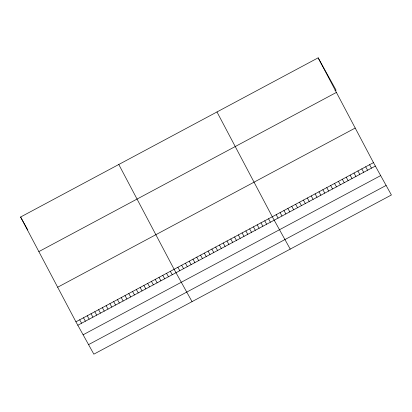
<?xml version="1.0" encoding="UTF-8"?>
<svg xmlns="http://www.w3.org/2000/svg" width="412" height="412" viewBox="0 0 412 412"><rect width="100%" height="100%" fill="white"/><g stroke="black" fill="none" stroke-linecap="round" stroke-linejoin="round"><path stroke-width="0.62" d="M318.146 57.834L373.468 162.632L391.4 194.979L93.854 354.166L75.921 321.818L20.6 217.021L318.146 57.834L336.079 90.182L334.966 90.779M38.857 251.603L336.403 92.417M57.665 287.236L355.211 128.05M75.921 321.818L373.468 162.632M77.822 325.248L375.373 166.062M83.111 334.791L380.662 175.605M88.565 344.623L386.111 185.436M369.579 164.712L371.48 168.148M365.686 166.793L367.586 170.228M361.798 168.879L363.698 172.309M357.904 170.959L359.805 174.389M354.011 173.04L355.917 176.47M350.123 175.121L352.023 178.556M346.229 177.201L348.135 180.636M342.341 179.287L344.241 182.717M338.448 181.368L340.353 184.797M334.559 183.448L336.46 186.878M330.666 185.529L332.572 188.964M326.778 187.609L328.678 191.044M322.884 189.695L324.79 193.125M318.996 191.776L320.897 195.206M315.103 193.856L317.008 197.286M311.214 195.937L313.115 199.372M307.321 198.018L309.221 201.453M303.433 200.103L305.333 203.533M299.539 202.184L301.44 205.614M295.646 204.264L297.552 207.7M291.758 206.345L293.658 209.78M287.864 208.426L289.77 211.861M283.976 210.511L285.877 213.941M280.083 212.592L281.988 216.022M276.195 214.673L278.095 218.108M290.233 249.106L272.301 216.753L216.98 111.956M268.526 218.777L270.427 222.207M264.751 220.796L266.652 224.226M260.971 222.815L262.877 226.25M257.196 224.839L259.096 228.269M253.421 226.858L255.322 230.287M249.641 228.876L251.547 232.311M245.866 230.9L247.767 234.33M242.091 232.919L243.992 236.349M238.311 234.938L240.217 238.373M234.536 236.957L236.437 240.392M230.761 238.981L232.662 242.411M226.981 240.999L228.887 244.434M223.206 243.018L225.112 246.453M219.431 245.042L221.332 248.472M215.651 247.061L217.557 250.496M211.876 249.08L213.782 252.515M208.101 251.104L210.002 254.534M204.326 253.123L206.227 256.552M200.546 255.141L202.452 258.576M196.771 257.165L198.672 260.595M192.996 259.184L194.897 262.614M189.216 261.203L191.122 264.638M185.441 263.227L187.342 266.657M181.666 265.246L183.567 268.676M177.886 267.264L179.792 270.699M192.043 301.636L174.111 269.288L118.79 164.486M170.336 271.307L172.237 274.737M166.556 273.326L168.462 276.761M162.781 275.35L164.682 278.78M159.006 277.369L160.907 280.799M155.226 279.387L157.132 282.823M151.451 281.406L153.357 284.841M147.676 283.43L149.577 286.86M143.901 285.449L145.802 288.884M140.121 287.468L142.027 290.903M136.346 289.492L138.247 292.922M132.571 291.511L134.472 294.941M128.791 293.529L130.697 296.964M125.016 295.553L126.917 298.983M121.241 297.572L123.142 301.002M117.461 299.591L119.367 303.026M113.686 301.615L115.587 305.045M109.911 303.634L111.812 307.064M106.131 305.653L108.037 309.088M102.356 307.676L104.257 311.106M98.581 309.695L100.482 313.125M94.801 311.714L96.707 315.149M91.026 313.738L92.932 317.168M87.251 315.757L89.152 319.187M83.471 317.776L85.377 321.211M79.696 319.8L81.602 323.229M20.6 217.021L23.561 222.362M23.824 222.835L25.41 225.699M25.678 226.178L26.471 227.609M26.734 228.083L27.795 229.994"/></g></svg>
